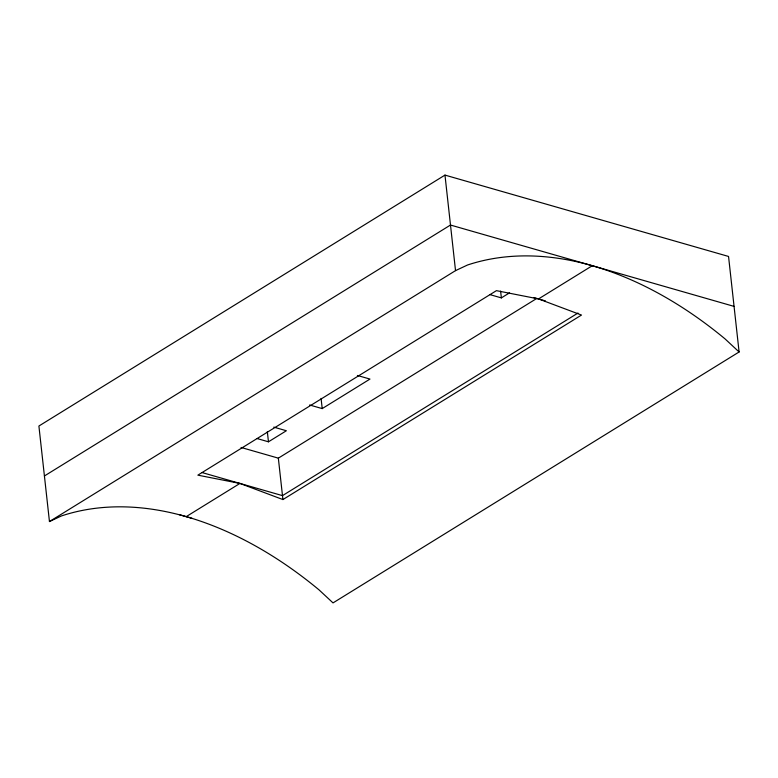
<?xml version="1.0" encoding="UTF-8"?>
<svg xmlns="http://www.w3.org/2000/svg" width="778" height="778" viewBox="0 0 778 778"><rect width="100%" height="100%" fill="white"/><g stroke="black" fill="none" stroke-linecap="round" stroke-linejoin="round"><path stroke-width="1.17" d="M444.977 175.099L38.9 426.023L49.452 521.552L61.462 515.931A372.584 244.895 58.3 0 1 318.941 589.792L333.023 602.901L739.1 351.977L728.548 256.448L444.977 175.099L455.529 270.627L49.452 521.552M44.414 475.971L450.491 225.037L734.062 306.396M257.022 438.529L268.459 441.807L286.372 430.74L273.798 427.132M309.625 404.988L322.209 408.596L369.978 379.071L357.403 375.463M489.926 294.609L501.363 297.896L509.493 292.868M241.054 447.457L278.339 458.154L536.635 298.538M186.205 516.641L239.945 483.43L282.92 499.564L581.506 315.051L538.532 298.927L496.432 290.651L197.845 475.154L239.945 483.43M538.532 298.927L592.282 265.716M577.966 313.048L282.482 495.635L202.008 472.547M455.529 270.627L467.539 264.997A372.584 244.895 58.3 0 1 725.018 338.868L739.1 351.977M533.932 297.604L545.436 300.901M179.232 514.647L192.01 518.313M500.614 291.098L501.363 297.896M321.081 398.404L322.209 408.596M278.339 458.154L282.92 499.564M267.331 431.615L268.459 441.807"/></g></svg>
